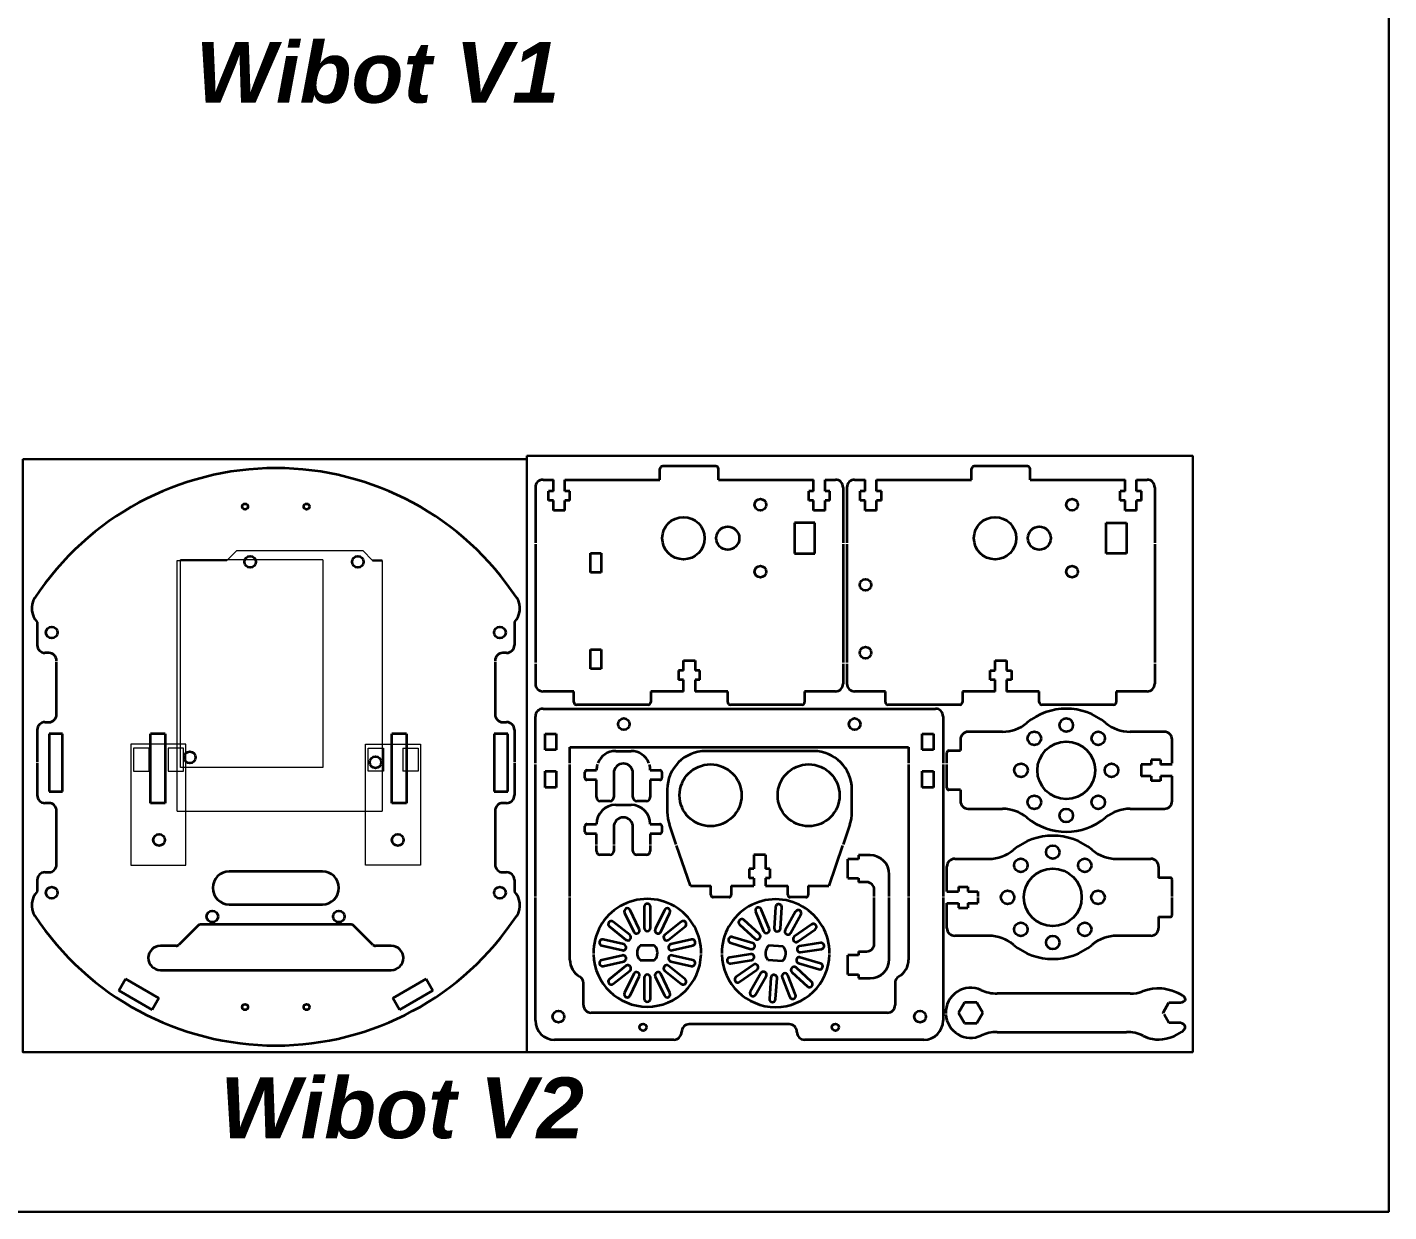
# Model space of a CAD drawing. Header units: millimetres. Extents: x -27713 to 424010, y -158792 to -4801.
# Drawn here: x -27414.4 to -27060.5, y -156915.6 to -156607.9 of the extents above; entities that cross this region are included whole.
import ezdxf

# ---------------------------------------------------------------- set-up
doc = ezdxf.new("R2010")
doc.units = ezdxf.units.MM
doc.layers.get('0').update_dxf_attribs({"lineweight": 30})
doc.layers.add('Visible (ANSI)', color=7, linetype='Continuous', lineweight=30)
doc.styles.get("Standard").update_dxf_attribs({"font": 'arial.ttf'})

msp = doc.modelspace()

# ---------------------------------------------------------------- linework, layer by layer
at = {"color": 7, "lineweight": 35, "ltscale": 0.07}
for p, q in [((-27249.92, -156725.39), (-27249.92, -156722.59)), ((-27234.72, -156725.39), (-27234.72, -156722.59)), ((-27168.92, -156725.39), (-27168.92, -156722.59)), ((-27153.72, -156725.39), (-27153.72, -156722.59)), ((-27268, -156744.51), (-27265.2, -156744.51)), ((-27265.2, -156749.51), (-27268, -156749.51)), ((-27268, -156769.51), (-27265.2, -156769.51)), ((-27265.2, -156774.51), (-27268, -156774.51)), ((-27272.32, -156783.19), (-27272.32, -156780.39)), ((-27252.32, -156780.39), (-27252.32, -156783.19)), ((-27232.32, -156783.19), (-27232.32, -156780.39)), ((-27212.32, -156780.39), (-27212.32, -156783.19)), ((-27191.32, -156783.19), (-27191.32, -156780.39)), ((-27171.32, -156780.39), (-27171.32, -156783.19)), ((-27151.32, -156783.19), (-27151.32, -156780.39)), ((-27131.32, -156780.39), (-27131.32, -156783.19)), ((-27198.32, -156823.94), (-27201.12, -156823.94)), ((-27201.12, -156828.94), (-27198.32, -156828.94)), ((-27198.32, -156848.94), (-27201.12, -156848.94)), ((-27201.12, -156853.94), (-27198.32, -156853.94))]:
    msp.add_line(p, q, dxfattribs=at)
at = {"color": 7, "lineweight": 35, "ltscale": 0.345}
for p, q in [((-27235.42, -156721.89), (-27249.22, -156721.89)), ((-27154.42, -156721.89), (-27168.22, -156721.89))]:
    msp.add_line(p, q, dxfattribs=at)
at = {"color": 7, "lineweight": 35}
for p, q in [((-27282.32, -156727.39), (-27282.32, -156741.83)), ((-27274.62, -156725.39), (-27249.92, -156725.39)), ((-27234.72, -156725.39), (-27210.02, -156725.39)), ((-27202.32, -156727.39), (-27202.32, -156741.83)), ((-27201.32, -156727.39), (-27201.32, -156741.83)), ((-27193.62, -156725.39), (-27168.92, -156725.39)), ((-27153.72, -156725.39), (-27129.02, -156725.39)), ((-27121.32, -156727.39), (-27121.32, -156741.83)), ((-27282.32, -156742.13), (-27282.32, -156772.92)), ((-27202.32, -156742.13), (-27202.32, -156772.92)), ((-27201.32, -156742.13), (-27201.32, -156772.92)), ((-27121.32, -156742.13), (-27121.32, -156772.92)), ((-27282.32, -156773.22), (-27282.32, -156778.39)), ((-27202.32, -156773.22), (-27202.32, -156778.39)), ((-27201.32, -156773.22), (-27201.32, -156778.39)), ((-27121.32, -156773.22), (-27121.32, -156778.39)), ((-27280.32, -156784.89), (-27178.32, -156784.89)), ((-27282.32, -156799.06), (-27282.32, -156786.89)), ((-27176.32, -156786.89), (-27176.32, -156799.06)), ((-27273.32, -156799.06), (-27273.32, -156794.89)), ((-27273.32, -156794.89), (-27185.32, -156794.89)), ((-27185.32, -156794.89), (-27185.32, -156799.06)), ((-27210.03, -156795.89), (-27238.03, -156795.89)), ((-27282.32, -156833.68), (-27282.32, -156799.36)), ((-27273.32, -156833.68), (-27273.32, -156799.36)), ((-27185.32, -156799.36), (-27185.32, -156833.68)), ((-27176.32, -156799.36), (-27176.32, -156833.68)), ((-27337.68, -156827.16), (-27361.88, -156827.16)), ((-27190.32, -156833.68), (-27190.32, -156827.94)), ((-27282.32, -156865.89), (-27282.32, -156833.98)), ((-27273.32, -156850.12), (-27273.32, -156833.98)), ((-27190.32, -156849.94), (-27190.32, -156833.98)), ((-27185.32, -156833.98), (-27185.32, -156850.12)), ((-27176.32, -156833.98), (-27176.32, -156865.89)), ((-27361.88, -156835.74), (-27337.68, -156835.74)), ((-27330.19, -156840.99), (-27369.36, -156840.99)), ((-27379.78, -156852.79), (-27319.78, -156852.79)), ((-27127.67, -156858.89), (-27162.29, -156858.89)), ((-27190.82, -156863.89), (-27267.82, -156863.89)), ((-27216.32, -156866.89), (-27242.32, -156866.89)), ((-27162.29, -156868.89), (-27128.66, -156868.89)), ((-27246.32, -156870.89), (-27277.32, -156870.89)), ((-27181.32, -156870.89), (-27212.32, -156870.89))]:
    msp.add_line(p, q, dxfattribs=at)
at = {"color": 7, "lineweight": 35, "ltscale": 0.0675}
for p, q in [((-27280.32, -156725.39), (-27277.62, -156725.39)), ((-27207.02, -156725.39), (-27204.32, -156725.39)), ((-27199.32, -156725.39), (-27196.62, -156725.39)), ((-27126.02, -156725.39), (-27123.32, -156725.39))]:
    msp.add_line(p, q, dxfattribs=at)
at = {"color": 7, "lineweight": 35, "ltscale": 0.03125}
for p, q in [((-27277.62, -156728.39), (-27278.87, -156728.39)), ((-27273.37, -156728.39), (-27274.62, -156728.39)), ((-27210.02, -156728.39), (-27211.27, -156728.39)), ((-27205.77, -156728.39), (-27207.02, -156728.39)), ((-27196.62, -156728.39), (-27197.87, -156728.39)), ((-27192.37, -156728.39), (-27193.62, -156728.39)), ((-27129.02, -156728.39), (-27130.27, -156728.39)), ((-27124.77, -156728.39), (-27126.02, -156728.39)), ((-27277.62, -156730.79), (-27278.87, -156730.79)), ((-27273.37, -156730.79), (-27274.62, -156730.79)), ((-27210.02, -156730.79), (-27211.27, -156730.79)), ((-27205.77, -156730.79), (-27207.02, -156730.79)), ((-27196.62, -156730.79), (-27197.87, -156730.79)), ((-27192.37, -156730.79), (-27193.62, -156730.79)), ((-27129.02, -156730.79), (-27130.27, -156730.79)), ((-27124.77, -156730.79), (-27126.02, -156730.79)), ((-27243.82, -156774.99), (-27245.07, -156774.99)), ((-27243.82, -156777.39), (-27245.07, -156777.39)), ((-27239.57, -156774.99), (-27240.82, -156774.99)), ((-27239.57, -156777.39), (-27240.82, -156777.39)), ((-27164.07, -156774.99), (-27162.82, -156774.99)), ((-27162.82, -156777.39), (-27164.07, -156777.39)), ((-27159.82, -156774.99), (-27158.57, -156774.99)), ((-27158.57, -156777.39), (-27159.82, -156777.39))]:
    msp.add_line(p, q, dxfattribs=at)
at = {"color": 7, "lineweight": 35, "ltscale": 0.060001}
for p, q in [((-27278.87, -156730.79), (-27278.87, -156728.39)), ((-27273.37, -156730.79), (-27273.37, -156728.39)), ((-27211.27, -156730.79), (-27211.27, -156728.39)), ((-27205.77, -156730.79), (-27205.77, -156728.39)), ((-27197.87, -156730.79), (-27197.87, -156728.39)), ((-27192.37, -156730.79), (-27192.37, -156728.39)), ((-27130.27, -156730.79), (-27130.27, -156728.39)), ((-27124.77, -156730.79), (-27124.77, -156728.39)), ((-27119.82, -156798.19), (-27122.22, -156798.19)), ((-27119.82, -156803.59), (-27122.22, -156803.59)), ((-27172.32, -156831.19), (-27169.92, -156831.19)), ((-27172.32, -156836.59), (-27169.92, -156836.59))]:
    msp.add_line(p, q, dxfattribs=at)
at = {"color": 7, "lineweight": 35, "ltscale": 0.075}
for p, q in [((-27277.62, -156728.39), (-27277.62, -156725.39)), ((-27274.62, -156728.39), (-27274.62, -156725.39)), ((-27210.02, -156728.39), (-27210.02, -156725.39)), ((-27207.02, -156728.39), (-27207.02, -156725.39)), ((-27196.62, -156728.39), (-27196.62, -156725.39)), ((-27193.62, -156728.39), (-27193.62, -156725.39)), ((-27129.02, -156728.39), (-27129.02, -156725.39)), ((-27126.02, -156728.39), (-27126.02, -156725.39)), ((-27274.62, -156733.39), (-27277.62, -156733.39)), ((-27207.02, -156733.39), (-27210.02, -156733.39)), ((-27193.62, -156733.39), (-27196.62, -156733.39)), ((-27126.02, -156733.39), (-27129.02, -156733.39)), ((-27243.82, -156772.39), (-27240.82, -156772.39)), ((-27162.82, -156772.39), (-27159.82, -156772.39)), ((-27243.82, -156780.39), (-27243.82, -156777.39)), ((-27240.82, -156777.39), (-27240.82, -156780.39)), ((-27162.82, -156780.39), (-27162.82, -156777.39)), ((-27159.82, -156777.39), (-27159.82, -156780.39)), ((-27174.82, -156795.79), (-27171.82, -156795.79)), ((-27124.82, -156799.39), (-27124.82, -156802.39)), ((-27116.82, -156799.39), (-27119.82, -156799.39)), ((-27116.82, -156802.39), (-27119.82, -156802.39)), ((-27171.82, -156805.99), (-27174.82, -156805.99)), ((-27222.53, -156822.89), (-27225.53, -156822.89)), ((-27195.32, -156822.94), (-27198.32, -156822.94)), ((-27411.78, -156829.39), (-27411.78, -156832.39)), ((-27287.78, -156829.39), (-27287.78, -156832.39)), ((-27117.32, -156828.79), (-27120.32, -156828.79)), ((-27175.32, -156832.39), (-27172.32, -156832.39)), ((-27167.32, -156832.39), (-27167.32, -156833.68)), ((-27167.32, -156833.98), (-27167.32, -156835.39)), ((-27175.32, -156835.39), (-27172.32, -156835.39)), ((-27120.32, -156838.99), (-27117.32, -156838.99)), ((-27198.32, -156854.94), (-27195.32, -156854.94))]:
    msp.add_line(p, q, dxfattribs=at)
at = {"color": 7, "lineweight": 35, "ltscale": 0.064999}
for p, q in [((-27277.62, -156733.39), (-27277.62, -156730.79)), ((-27274.62, -156733.39), (-27274.62, -156730.79)), ((-27210.02, -156733.39), (-27210.02, -156730.79)), ((-27207.02, -156733.39), (-27207.02, -156730.79)), ((-27196.62, -156733.39), (-27196.62, -156730.79)), ((-27193.62, -156733.39), (-27193.62, -156730.79)), ((-27129.02, -156733.39), (-27129.02, -156730.79)), ((-27126.02, -156733.39), (-27126.02, -156730.79)), ((-27122.22, -156799.39), (-27124.82, -156799.39)), ((-27122.22, -156802.39), (-27124.82, -156802.39)), ((-27169.92, -156832.39), (-27167.32, -156832.39)), ((-27169.92, -156835.39), (-27167.32, -156835.39))]:
    msp.add_line(p, q, dxfattribs=at)
at = {"color": 7, "lineweight": 35, "ltscale": 0.132922}
for p, q in [((-27209.66, -156736.62), (-27214.98, -156736.62)), ((-27133.98, -156736.62), (-27128.66, -156736.62)), ((-27214.98, -156744.57), (-27209.66, -156744.57)), ((-27128.66, -156744.57), (-27133.98, -156744.57))]:
    msp.add_line(p, q, dxfattribs=at)
at = {"color": 7, "lineweight": 35, "ltscale": 0.19882}
for p, q in [((-27214.98, -156736.62), (-27214.98, -156744.57)), ((-27209.66, -156744.57), (-27209.66, -156736.62)), ((-27133.98, -156744.57), (-27133.98, -156736.62)), ((-27128.66, -156736.62), (-27128.66, -156744.57))]:
    msp.add_line(p, q, dxfattribs=at)
at = {"color": 3, "linetype": 'Continuous', "lineweight": 15}
for p, q in [((-27374.53, -156800.18), (-27374.53, -156746.18)), ((-27337.53, -156746.18), (-27374.53, -156746.18)), ((-27362.49, -156746.35), (-27359.95, -156743.81)), ((-27359.95, -156743.81), (-27327.19, -156743.81)), ((-27337.53, -156746.18), (-27337.53, -156800.18)), ((-27327.19, -156743.81), (-27324.65, -156746.35)), ((-27375.45, -156811.49), (-27375.45, -156746.35)), ((-27375.45, -156746.35), (-27362.49, -156746.35)), ((-27322.11, -156746.35), (-27322.11, -156811.49)), ((-27382.78, -156795.14), (-27382.78, -156801.14)), ((-27377.78, -156795.14), (-27377.78, -156801.14)), ((-27321.78, -156795.14), (-27321.78, -156801.14)), ((-27316.78, -156795.14), (-27316.78, -156801.14)), ((-27377.78, -156801.14), (-27373.78, -156801.14)), ((-27337.53, -156800.18), (-27374.53, -156800.18)), ((-27321.78, -156801.14), (-27325.78, -156801.14)), ((-27375.45, -156811.49), (-27322.11, -156811.49))]:
    msp.add_line(p, q, dxfattribs=at)
at = {"color": 7, "lineweight": 35, "ltscale": 0.125}
for p, q in [((-27268, -156749.51), (-27268, -156744.51)), ((-27265.2, -156744.51), (-27265.2, -156749.51)), ((-27268, -156774.51), (-27268, -156769.51)), ((-27265.2, -156769.51), (-27265.2, -156774.51)), ((-27201.12, -156828.94), (-27201.12, -156823.94)), ((-27201.12, -156853.94), (-27201.12, -156848.94))]:
    msp.add_line(p, q, dxfattribs=at)
at = {"color": 3}
msp.add_line((-27322.11, -156746.35), (-27324.65, -156746.35), dxfattribs=at)
at = {"color": 7, "lineweight": 35, "ltscale": 0.15}
for p, q in [((-27411.78, -156762.39), (-27411.78, -156768.39)), ((-27287.78, -156762.39), (-27287.78, -156768.39))]:
    msp.add_line(p, q, dxfattribs=at)
at = {"color": 7, "lineweight": 35, "ltscale": 0.025}
for p, q in [((-27408.78, -156770.39), (-27409.78, -156770.39)), ((-27289.78, -156770.39), (-27290.78, -156770.39)), ((-27409.78, -156788.39), (-27408.78, -156788.39)), ((-27290.78, -156788.39), (-27289.78, -156788.39)), ((-27408.78, -156809.39), (-27409.78, -156809.39)), ((-27289.78, -156809.39), (-27290.78, -156809.39)), ((-27198.32, -156822.94), (-27198.32, -156823.94)), ((-27409.78, -156827.39), (-27408.78, -156827.39)), ((-27290.78, -156827.39), (-27289.78, -156827.39)), ((-27198.32, -156828.94), (-27198.32, -156829.94)), ((-27198.32, -156847.94), (-27198.32, -156848.94)), ((-27198.32, -156853.94), (-27198.32, -156854.94))]:
    msp.add_line(p, q, dxfattribs=at)
at = {"color": 7, "lineweight": 35, "ltscale": 0.35}
for p, q in [((-27406.78, -156772.53), (-27406.78, -156772.39)), ((-27406.78, -156786.39), (-27406.78, -156772.83)), ((-27292.78, -156772.39), (-27292.78, -156772.53)), ((-27292.78, -156772.83), (-27292.78, -156786.39)), ((-27406.78, -156825.39), (-27406.78, -156811.39)), ((-27292.78, -156811.39), (-27292.78, -156825.39)), ((-27194.22, -156833.68), (-27194.22, -156831.94)), ((-27194.22, -156845.94), (-27194.22, -156833.98))]:
    msp.add_line(p, q, dxfattribs=at)
at = {"color": 7, "lineweight": 35, "ltscale": 0.065}
for p, q in [((-27243.82, -156774.99), (-27243.82, -156772.39)), ((-27240.82, -156772.39), (-27240.82, -156774.99)), ((-27162.82, -156774.99), (-27162.82, -156772.39)), ((-27159.82, -156772.39), (-27159.82, -156774.99))]:
    msp.add_line(p, q, dxfattribs=at)
at = {"color": 7, "lineweight": 35, "ltscale": 0.06}
for p, q in [((-27245.07, -156774.99), (-27245.07, -156777.39)), ((-27239.57, -156777.39), (-27239.57, -156774.99)), ((-27164.07, -156777.39), (-27164.07, -156774.99)), ((-27158.57, -156774.99), (-27158.57, -156777.39)), ((-27226.73, -156826.49), (-27226.73, -156828.89)), ((-27221.33, -156826.49), (-27221.33, -156828.89)), ((-27236.68, -156833.29), (-27236.68, -156830.89)), ((-27231.38, -156830.89), (-27231.38, -156833.29)), ((-27216.68, -156833.29), (-27216.68, -156830.89)), ((-27211.38, -156830.89), (-27211.38, -156833.29))]:
    msp.add_line(p, q, dxfattribs=at)
at = {"color": 7, "lineweight": 35, "ltscale": 0.2}
for p, q in [((-27272.32, -156780.39), (-27280.32, -156780.39)), ((-27204.32, -156780.39), (-27212.32, -156780.39)), ((-27191.32, -156780.39), (-27199.32, -156780.39)), ((-27123.32, -156780.39), (-27131.32, -156780.39))]:
    msp.add_line(p, q, dxfattribs=at)
at = {"color": 7, "lineweight": 35, "ltscale": 0.2125}
for p, q in [((-27243.82, -156780.39), (-27252.32, -156780.39)), ((-27232.32, -156780.39), (-27240.82, -156780.39)), ((-27162.82, -156780.39), (-27171.32, -156780.39)), ((-27151.32, -156780.39), (-27159.82, -156780.39))]:
    msp.add_line(p, q, dxfattribs=at)
at = {"color": 7, "lineweight": 35, "ltscale": 0.464999}
for p, q in [((-27253.02, -156783.89), (-27271.62, -156783.89)), ((-27213.02, -156783.89), (-27231.62, -156783.89)), ((-27172.02, -156783.89), (-27190.62, -156783.89)), ((-27132.02, -156783.89), (-27150.62, -156783.89))]:
    msp.add_line(p, q, dxfattribs=at)
at = {"color": 7, "lineweight": 35, "ltscale": 0.425}
for p, q in [((-27411.78, -156790.39), (-27411.78, -156798.67)), ((-27287.78, -156790.39), (-27287.78, -156798.67)), ((-27411.78, -156798.97), (-27411.78, -156807.39)), ((-27287.78, -156798.97), (-27287.78, -156807.39))]:
    msp.add_line(p, q, dxfattribs=at)
at = {"color": 7, "lineweight": 35, "ltscale": 0.0875}
for p, q in [((-27405.22, -156791.39), (-27408.72, -156791.39)), ((-27289.48, -156791.39), (-27292.98, -156791.39)), ((-27408.72, -156806.39), (-27405.22, -156806.39)), ((-27292.98, -156806.39), (-27289.48, -156806.39)), ((-27390.61, -156858.11), (-27388.86, -156855.08)), ((-27310.7, -156855.08), (-27308.95, -156858.11)), ((-27380.2, -156860.08), (-27381.95, -156863.11)), ((-27317.61, -156863.11), (-27319.36, -156860.08))]:
    msp.add_line(p, q, dxfattribs=at)
at = {"color": 7, "lineweight": 35, "ltscale": 0.375}
for p, q in [((-27408.72, -156791.39), (-27408.72, -156806.39)), ((-27405.22, -156806.39), (-27405.22, -156791.39)), ((-27292.98, -156791.39), (-27292.98, -156806.39)), ((-27289.48, -156806.39), (-27289.48, -156791.39))]:
    msp.add_line(p, q, dxfattribs=at)
at = {"color": 7, "lineweight": 35, "ltscale": 0.45}
for p, q in [((-27382.37, -156809.39), (-27382.37, -156791.39)), ((-27378.57, -156791.39), (-27378.57, -156809.39)), ((-27319.63, -156809.39), (-27319.63, -156791.39)), ((-27315.83, -156791.39), (-27315.83, -156809.39))]:
    msp.add_line(p, q, dxfattribs=at)
at = {"color": 7, "lineweight": 35, "ltscale": 0.095}
for p, q in [((-27378.57, -156791.39), (-27382.37, -156791.39)), ((-27315.83, -156791.39), (-27319.63, -156791.39)), ((-27378.57, -156809.39), (-27382.37, -156809.39)), ((-27315.83, -156809.39), (-27319.63, -156809.39))]:
    msp.add_line(p, q, dxfattribs=at)
at = {"color": 7, "lineweight": 35, "ltscale": 0.105}
for p, q in [((-27279.77, -156795.59), (-27279.77, -156791.39)), ((-27276.87, -156791.39), (-27276.87, -156795.59)), ((-27181.77, -156795.59), (-27181.77, -156791.39)), ((-27178.87, -156791.39), (-27178.87, -156795.59))]:
    msp.add_line(p, q, dxfattribs=at)
at = {"color": 7, "lineweight": 35, "ltscale": 0.0725}
for p, q in [((-27279.77, -156791.39), (-27276.87, -156791.39)), ((-27276.87, -156795.59), (-27279.77, -156795.59)), ((-27171.82, -156792.89), (-27171.82, -156795.79)), ((-27279.77, -156801.09), (-27276.87, -156801.09)), ((-27276.87, -156805.39), (-27279.77, -156805.39)), ((-27171.82, -156805.99), (-27171.82, -156808.89)), ((-27120.32, -156825.89), (-27120.32, -156828.79)), ((-27120.32, -156838.99), (-27120.32, -156841.89))]:
    msp.add_line(p, q, dxfattribs=at)
at = {"color": 7, "lineweight": 35, "ltscale": 0.072501}
for p, q in [((-27181.77, -156791.39), (-27178.87, -156791.39)), ((-27178.87, -156795.59), (-27181.77, -156795.59)), ((-27181.77, -156801.09), (-27178.87, -156801.09)), ((-27178.87, -156805.39), (-27181.77, -156805.39))]:
    msp.add_line(p, q, dxfattribs=at)
at = {"color": 7, "lineweight": 35, "ltscale": 0.222169}
for p, q in [((-27160.93, -156790.89), (-27169.82, -156790.89)), ((-27169.82, -156810.89), (-27160.93, -156810.89)), ((-27173.32, -156823.89), (-27164.43, -156823.89)), ((-27164.43, -156843.89), (-27173.32, -156843.89))]:
    msp.add_line(p, q, dxfattribs=at)
at = {"color": 7, "lineweight": 35, "ltscale": 0.222168}
for p, q in [((-27118.82, -156790.89), (-27127.71, -156790.89)), ((-27127.71, -156810.89), (-27118.82, -156810.89)), ((-27131.21, -156823.89), (-27122.32, -156823.89)), ((-27122.32, -156843.89), (-27131.21, -156843.89))]:
    msp.add_line(p, q, dxfattribs=at)
at = {"color": 7, "lineweight": 35, "ltscale": 0.1625}
for p, q in [((-27116.82, -156799.06), (-27116.82, -156792.89)), ((-27116.82, -156799.39), (-27116.82, -156799.36)), ((-27116.82, -156808.89), (-27116.82, -156802.39)), ((-27175.32, -156832.39), (-27175.32, -156825.89)), ((-27175.32, -156841.89), (-27175.32, -156835.39))]:
    msp.add_line(p, q, dxfattribs=at)
at = {"color": 7, "lineweight": 35, "ltscale": 0.1}
for p, q in [((-27261.44, -156795.89), (-27257.44, -156795.89)), ((-27261.44, -156809.89), (-27257.44, -156809.89))]:
    msp.add_line(p, q, dxfattribs=at)
at = {"color": 7, "lineweight": 35, "ltscale": 0.23}
for p, q in [((-27175.32, -156799.06), (-27175.32, -156796.29)), ((-27175.32, -156805.49), (-27175.32, -156799.36)), ((-27116.82, -156833.68), (-27116.82, -156829.29)), ((-27116.82, -156838.49), (-27116.82, -156833.98))]:
    msp.add_line(p, q, dxfattribs=at)
at = {"color": 7, "lineweight": 35, "ltscale": 0.03}
for p, q in [((-27122.22, -156798.19), (-27122.22, -156799.39)), ((-27119.82, -156798.19), (-27119.82, -156799.39)), ((-27122.22, -156802.39), (-27122.22, -156803.59)), ((-27119.82, -156802.39), (-27119.82, -156803.59)), ((-27225.53, -156826.49), (-27226.73, -156826.49)), ((-27221.33, -156826.49), (-27222.53, -156826.49)), ((-27225.53, -156828.89), (-27226.73, -156828.89)), ((-27221.33, -156828.89), (-27222.53, -156828.89)), ((-27172.32, -156831.19), (-27172.32, -156832.39)), ((-27169.92, -156831.19), (-27169.92, -156832.39)), ((-27172.32, -156835.39), (-27172.32, -156836.59)), ((-27169.92, -156835.39), (-27169.92, -156836.59))]:
    msp.add_line(p, q, dxfattribs=at)
at = {"color": 7, "lineweight": 35, "ltscale": 0.1075}
for p, q in [((-27279.77, -156805.39), (-27279.77, -156801.09)), ((-27276.87, -156801.09), (-27276.87, -156805.39)), ((-27181.77, -156805.39), (-27181.77, -156801.09)), ((-27178.87, -156801.09), (-27178.87, -156805.39))]:
    msp.add_line(p, q, dxfattribs=at)
at = {"color": 7, "lineweight": 35, "ltscale": 0.0375}
for p, q in [((-27269.44, -156802.89), (-27269.44, -156801.39)), ((-27249.44, -156801.39), (-27249.44, -156802.89)), ((-27269.44, -156816.89), (-27269.44, -156815.39)), ((-27249.44, -156815.39), (-27249.44, -156816.89))]:
    msp.add_line(p, q, dxfattribs=at)
at = {"color": 7, "lineweight": 35, "ltscale": 0.0625}
for p, q in [((-27268.94, -156800.89), (-27266.44, -156800.89)), ((-27252.44, -156800.89), (-27249.94, -156800.89)), ((-27266.44, -156803.39), (-27268.94, -156803.39)), ((-27249.94, -156803.39), (-27252.44, -156803.39)), ((-27262.94, -156808.89), (-27265.44, -156808.89)), ((-27253.44, -156808.89), (-27255.94, -156808.89)), ((-27268.94, -156814.89), (-27266.44, -156814.89)), ((-27252.44, -156814.89), (-27249.94, -156814.89)), ((-27266.44, -156817.39), (-27268.94, -156817.39)), ((-27249.94, -156817.39), (-27252.44, -156817.39)), ((-27262.94, -156822.89), (-27265.44, -156822.89)), ((-27253.44, -156822.89), (-27255.94, -156822.89))]:
    msp.add_line(p, q, dxfattribs=at)
at = {"color": 7, "lineweight": 35, "ltscale": 0.15625}
for p, q in [((-27261.94, -156801.64), (-27261.94, -156807.89)), ((-27256.94, -156807.89), (-27256.94, -156801.64)), ((-27261.94, -156815.64), (-27261.94, -156820.17)), ((-27256.94, -156821.89), (-27256.94, -156815.64)), ((-27261.94, -156820.47), (-27261.94, -156821.89))]:
    msp.add_line(p, q, dxfattribs=at)
at = {"color": 7, "lineweight": 35, "ltscale": 0.1125}
for p, q in [((-27266.44, -156807.89), (-27266.44, -156803.39)), ((-27252.44, -156803.39), (-27252.44, -156807.89)), ((-27266.44, -156820.17), (-27266.44, -156817.39)), ((-27266.44, -156821.89), (-27266.44, -156820.47)), ((-27252.44, -156817.39), (-27252.44, -156820.17)), ((-27252.44, -156820.47), (-27252.44, -156821.89))]:
    msp.add_line(p, q, dxfattribs=at)
at = {"color": 7, "lineweight": 35, "ltscale": 0.145833}
for p, q in [((-27248.03, -156805.89), (-27248.03, -156811.73)), ((-27200.03, -156811.73), (-27200.03, -156805.89))]:
    msp.add_line(p, q, dxfattribs=at)
at = {"color": 7, "lineweight": 35, "ltscale": 0.420833}
for p, q in [((-27245.71, -156820.17), (-27247.49, -156814.97)), ((-27200.57, -156814.97), (-27202.35, -156820.17)), ((-27242.03, -156830.89), (-27245.61, -156820.47)), ((-27202.46, -156820.47), (-27206.03, -156830.89))]:
    msp.add_line(p, q, dxfattribs=at)
at = {"color": 7, "lineweight": 35, "ltscale": 0.09}
for p, q in [((-27225.53, -156822.89), (-27225.53, -156826.49)), ((-27222.53, -156822.89), (-27222.53, -156826.49))]:
    msp.add_line(p, q, dxfattribs=at)
at = {"color": 7, "lineweight": 35, "ltscale": 0.133749}
msp.add_line((-27242.03, -156830.89), (-27236.68, -156830.89), dxfattribs=at)
at = {"color": 7, "lineweight": 35, "ltscale": 0.14625}
msp.add_line((-27231.38, -156830.89), (-27225.53, -156830.89), dxfattribs=at)
at = {"color": 7, "lineweight": 35, "ltscale": 0.05}
for p, q in [((-27225.53, -156828.89), (-27225.53, -156830.89)), ((-27222.53, -156828.89), (-27222.53, -156830.89))]:
    msp.add_line(p, q, dxfattribs=at)
at = {"color": 7, "lineweight": 35, "ltscale": 0.146249}
msp.add_line((-27222.53, -156830.89), (-27216.68, -156830.89), dxfattribs=at)
at = {"color": 7, "lineweight": 35, "ltscale": 0.13375}
msp.add_line((-27211.38, -156830.89), (-27206.03, -156830.89), dxfattribs=at)
at = {"color": 7, "lineweight": 35, "ltscale": 0.0525}
for p, q in [((-27196.22, -156829.94), (-27198.32, -156829.94)), ((-27198.32, -156847.94), (-27196.22, -156847.94))]:
    msp.add_line(p, q, dxfattribs=at)
at = {"color": 7, "lineweight": 35, "ltscale": 0.1025}
for p, q in [((-27231.98, -156833.89), (-27236.08, -156833.89)), ((-27211.98, -156833.89), (-27216.08, -156833.89))]:
    msp.add_line(p, q, dxfattribs=at)
at = {"color": 7, "lineweight": 35, "ltscale": 0.1375}
for p, q in [((-27259.13, -156837.89), (-27256.75, -156842.85)), ((-27255.3, -156842.15), (-27257.69, -156837.2)), ((-27254.03, -156836.36), (-27254.03, -156841.86)), ((-27252.43, -156841.86), (-27252.43, -156836.36)), ((-27248.76, -156837.2), (-27251.15, -156842.15)), ((-27249.71, -156842.85), (-27247.32, -156837.89)), ((-27214.67, -156837.61), (-27217.38, -156842.4)), ((-27263.07, -156841.49), (-27258.77, -156844.92)), ((-27257.77, -156843.67), (-27262.07, -156840.24)), ((-27244.38, -156840.24), (-27248.68, -156843.67)), ((-27247.69, -156844.92), (-27243.39, -156841.49)), ((-27229.23, -156840.94), (-27225.17, -156844.65)), ((-27224.09, -156843.47), (-27228.15, -156839.76)), ((-27215.99, -156843.19), (-27213.28, -156838.4)), ((-27259.34, -156846.1), (-27264.7, -156844.87)), ((-27241.75, -156844.87), (-27247.12, -156846.1)), ((-27225.81, -156845.79), (-27231.08, -156844.21)), ((-27214.11, -156845.39), (-27209.59, -156842.25)), ((-27265.06, -156846.43), (-27259.69, -156847.66)), ((-27246.76, -156847.66), (-27241.4, -156846.43)), ((-27226.36, -156848.63), (-27231.79, -156849.49)), ((-27231.54, -156845.74), (-27226.27, -156847.32)), ((-27208.19, -156845.74), (-27213.62, -156846.6)), ((-27213.37, -156848.18), (-27207.94, -156847.32)), ((-27264.7, -156851.75), (-27259.34, -156850.53)), ((-27258.77, -156851.71), (-27263.07, -156855.14)), ((-27243.39, -156855.14), (-27247.69, -156851.71)), ((-27247.12, -156850.53), (-27241.75, -156851.75)), ((-27231.54, -156851.07), (-27226.11, -156850.21)), ((-27225.62, -156851.43), (-27230.14, -156854.56)), ((-27210.5, -156855.87), (-27214.56, -156852.16)), ((-27213.91, -156851.02), (-27208.65, -156852.6)), ((-27208.19, -156851.07), (-27213.46, -156849.49)), ((-27262.07, -156856.39), (-27257.77, -156852.96)), ((-27256.75, -156853.78), (-27259.13, -156858.73)), ((-27257.69, -156859.43), (-27255.3, -156854.47)), ((-27254.03, -156854.76), (-27254.03, -156860.26)), ((-27252.43, -156860.26), (-27252.43, -156854.76)), ((-27251.15, -156854.47), (-27248.76, -156859.43)), ((-27247.32, -156858.73), (-27249.71, -156853.78)), ((-27248.68, -156852.96), (-27244.38, -156856.39)), ((-27229.23, -156855.88), (-27224.71, -156852.74)), ((-27223.74, -156853.62), (-27226.45, -156858.41)), ((-27225.06, -156859.2), (-27222.35, -156854.41)), ((-27221.09, -156854.79), (-27221.46, -156860.28)), ((-27219.86, -156860.38), (-27219.49, -156854.89)), ((-27214.66, -156859.19), (-27216.72, -156854.09)), ((-27215.64, -156853.34), (-27211.58, -156857.05))]:
    msp.add_line(p, q, dxfattribs=at)
at = {"color": 7, "lineweight": 35, "ltscale": 0.137501}
for p, q in [((-27225.06, -156837.62), (-27223.01, -156842.72)), ((-27210.5, -156840.94), (-27215.02, -156844.07)), ((-27259.69, -156848.97), (-27265.06, -156850.19)), ((-27241.4, -156850.19), (-27246.76, -156848.97))]:
    msp.add_line(p, q, dxfattribs=at)
at = {"color": 7, "lineweight": 35, "ltscale": 0.137499}
for p, q in [((-27221.53, -156842.12), (-27223.58, -156837.02)), ((-27219.87, -156836.43), (-27220.23, -156841.92)), ((-27218.64, -156842.02), (-27218.27, -156836.53)), ((-27218.2, -156854.69), (-27216.15, -156859.79))]:
    msp.add_line(p, q, dxfattribs=at)
at = {"color": 7, "lineweight": 35, "ltscale": 0.173744}
msp.add_line((-27370.07, -156841.28), (-27374.98, -156846.2), dxfattribs=at)
at = {"color": 7, "lineweight": 35, "ltscale": 0.173743}
msp.add_line((-27324.57, -156846.2), (-27329.48, -156841.28), dxfattribs=at)
at = {"color": 7, "lineweight": 35, "ltscale": 0.102145}
for p, q in [((-27375.69, -156846.49), (-27379.78, -156846.49)), ((-27319.78, -156846.49), (-27323.86, -156846.49))]:
    msp.add_line(p, q, dxfattribs=at)
at = {"color": 7, "lineweight": 35, "ltscale": 0.093633}
for p, q in [((-27251.35, -156846.44), (-27255.1, -156846.44)), ((-27217.87, -156846.66), (-27221.61, -156846.41)), ((-27255.1, -156850.19), (-27251.35, -156850.19)), ((-27221.86, -156850.15), (-27218.12, -156850.4))]:
    msp.add_line(p, q, dxfattribs=at)
at = {"color": 7, "lineweight": 35, "ltscale": 0.25}
for p, q in [((-27388.86, -156855.08), (-27380.2, -156860.08)), ((-27381.95, -156863.11), (-27390.61, -156858.11))]:
    msp.add_line(p, q, dxfattribs=at)
at = {"color": 7, "lineweight": 35, "ltscale": 0.250001}
for p, q in [((-27319.36, -156860.08), (-27310.7, -156855.08)), ((-27308.95, -156858.11), (-27317.61, -156863.11))]:
    msp.add_line(p, q, dxfattribs=at)
at = {"color": 7, "lineweight": 35, "ltscale": 0.142688}
for p, q in [((-27269.82, -156861.89), (-27269.82, -156856.19)), ((-27188.82, -156856.19), (-27188.82, -156861.89))]:
    msp.add_line(p, q, dxfattribs=at)
at = {"color": 7, "lineweight": 35, "ltscale": 0.07828}
for p, q in [((-27170.73, -156861.18), (-27172.3, -156863.89)), ((-27167.6, -156861.18), (-27170.73, -156861.18)), ((-27166.03, -156863.89), (-27167.6, -156861.18)), ((-27172.3, -156863.89), (-27170.73, -156866.61)), ((-27167.6, -156866.61), (-27166.03, -156863.89)), ((-27170.73, -156866.61), (-27167.6, -156866.61))]:
    msp.add_line(p, q, dxfattribs=at)
at = {"color": 7, "lineweight": 35, "ltscale": 0.07595}
for p, q in [((-27119.16, -156863.89), (-27117.65, -156861.26)), ((-27119.07, -156864.05), (-27119.16, -156863.89)), ((-27117.65, -156866.53), (-27118.9, -156864.35))]:
    msp.add_line(p, q, dxfattribs=at)
at = {"color": 7, "lineweight": 35, "ltscale": 0.075949}
for p, q in [((-27117.65, -156861.26), (-27114.61, -156861.26)), ((-27114.61, -156866.53), (-27117.65, -156866.53))]:
    msp.add_line(p, q, dxfattribs=at)
for points in [[(-27415.56, -156720.06), (-27284.52, -156720.06), (-27284.52, -156874.12), (-27415.56, -156874.12)], [(-27284.52, -156719.23), (-27111.44, -156719.23), (-27111.44, -156874.12), (-27284.52, -156874.12)]]:
    msp.add_lwpolyline(points, close=True)
at = {"color": 3, "linetype": 'Continuous', "lineweight": 15}
for points in [[(-27373.13, -156800.59), (-27373.13, -156794.14), (-27387.43, -156794.14), (-27387.43, -156825.54), (-27373.13, -156825.54), (-27373.13, -156794.14)], [(-27382.78, -156795.14), (-27386.78, -156795.14), (-27386.78, -156801.14), (-27382.78, -156801.14)], [(-27373.78, -156801.14), (-27373.78, -156795.14), (-27377.78, -156795.14)], [(-27326.43, -156800.59), (-27326.43, -156794.14), (-27312.13, -156794.14), (-27312.13, -156825.54), (-27326.43, -156825.54), (-27326.43, -156794.14)], [(-27325.78, -156801.14), (-27325.78, -156795.14), (-27321.78, -156795.14)], [(-27316.78, -156795.14), (-27312.78, -156795.14), (-27312.78, -156801.14), (-27316.78, -156801.14)]]:
    msp.add_lwpolyline(points, dxfattribs=at)
at = {"color": 7, "lineweight": 35}
for points in [[(-27114.61, -156861.26), (-27114.2, -156861.13), (-27113.84, -156860.97), (-27113.56, -156860.78), (-27113.43, -156860.63), (-27113.36, -156860.47), (-27113.38, -156860.2), (-27113.53, -156859.94), (-27113.79, -156859.66), (-27114.13, -156859.41), (-27114.52, -156859.17), (-27115.2, -156858.82), (-27115.92, -156858.51), (-27116.83, -156858.19), (-27118.21, -156857.8), (-27118.87, -156857.67), (-27119.52, -156857.59), (-27120.15, -156857.55), (-27120.77, -156857.56), (-27121.88, -156857.68), (-27123.09, -156857.95), (-27124.57, -156858.4)], [(-27124.36, -156869.87), (-27123.72, -156870.15), (-27123.08, -156870.38), (-27122.5, -156870.55), (-27121.92, -156870.69), (-27121.07, -156870.8), (-27120.21, -156870.84), (-27119.34, -156870.78), (-27118.32, -156870.61), (-27117.28, -156870.32), (-27116.25, -156869.93), (-27115.48, -156869.56), (-27114.85, -156869.22), (-27114.26, -156868.83), (-27113.97, -156868.6), (-27113.72, -156868.35), (-27113.52, -156868.09), (-27113.39, -156867.79), (-27113.39, -156867.48), (-27113.47, -156867.28), (-27113.62, -156867.1), (-27113.88, -156866.88), (-27114.22, -156866.69), (-27114.61, -156866.53)]]:
    msp.add_lwpolyline(points, dxfattribs=at)
for centre, radius in [((-27357.78, -156732.39), 0.75), ((-27341.78, -156732.39), 0.75), ((-27223.82, -156731.89), 1.5), ((-27142.82, -156731.89), 1.5), ((-27243.82, -156740.59), 5.5), ((-27162.82, -156740.59), 5.5), ((-27232.32, -156740.59), 3), ((-27151.32, -156740.59), 3), ((-27356.46, -156746.74), 1.5), ((-27328.46, -156746.74), 1.5), ((-27223.82, -156749.29), 1.5), ((-27142.82, -156749.29), 1.5), ((-27196.51, -156752.72), 1.5), ((-27408.03, -156765.09), 1.5), ((-27291.53, -156765.09), 1.5), ((-27196.51, -156770.34), 1.5), ((-27259.32, -156788.89), 1.5), ((-27199.32, -156788.89), 1.5), ((-27144.32, -156789.14), 1.75), ((-27152.63, -156792.59), 1.75), ((-27136.01, -156792.59), 1.75), ((-27144.32, -156800.89), 7.5), ((-27372.13, -156797.54), 1.5), ((-27323.87, -156798.81), 1.5), ((-27156.07, -156800.89), 1.75), ((-27132.57, -156800.89), 1.75), ((-27236.78, -156807.39), 8.05), ((-27211.28, -156807.39), 8.05), ((-27152.63, -156809.2), 1.75), ((-27136.01, -156809.2), 1.75), ((-27144.32, -156812.64), 1.75), ((-27380.12, -156818.99), 1.5), ((-27318.08, -156818.99), 1.5), ((-27147.82, -156822.14), 1.75), ((-27156.13, -156825.59), 1.75), ((-27139.51, -156825.59), 1.75), ((-27147.82, -156833.89), 7.5), ((-27408.03, -156832.69), 1.5), ((-27291.53, -156832.69), 1.5), ((-27159.57, -156833.89), 1.75), ((-27136.07, -156833.89), 1.75), ((-27366.28, -156838.89), 1.5), ((-27333.4, -156838.89), 1.5), ((-27156.13, -156842.2), 1.75), ((-27139.51, -156842.2), 1.75), ((-27147.82, -156845.64), 1.75), ((-27357.78, -156862.39), 0.75), ((-27341.78, -156862.39), 0.75), ((-27276.32, -156864.89), 1.5), ((-27182.32, -156864.89), 1.5), ((-27254.32, -156867.64), 0.9), ((-27204.32, -156867.64), 0.9)]:
    msp.add_circle(centre, radius, dxfattribs=at)
for centre, radius, start, end in [((-27349.78, -156797.39), 75, 33.3862, 146.6138), ((-27249.22, -156722.59), 0.7, 90, 180), ((-27235.42, -156722.59), 0.7, 0, 90), ((-27168.22, -156722.59), 0.7, 90, 180), ((-27154.42, -156722.59), 0.7, 360, 90), ((-27280.32, -156727.39), 2, 90, 180), ((-27204.32, -156727.39), 2, 0, 90), ((-27199.32, -156727.39), 2, 90, 180), ((-27123.32, -156727.39), 2, 0, 90), ((-27408.22, -156758.87), 5, 146.6138, 224.7425), ((-27291.33, -156758.87), 5, 315.2575, 33.3862), ((-27409.78, -156768.39), 2, 180, 270), ((-27408.78, -156772.39), 2, 0, 90), ((-27290.78, -156772.39), 2, 90, 180), ((-27289.78, -156768.39), 2, 270, 0), ((-27280.32, -156778.39), 2, 180, 270), ((-27204.32, -156778.39), 2, 270, 0), ((-27199.32, -156778.39), 2, 180, 270), ((-27123.32, -156778.39), 2, 270, 0), ((-27280.32, -156786.89), 2, 90, 180), ((-27271.62, -156783.19), 0.7, 180, 270), ((-27253.02, -156783.19), 0.7, 270, 0), ((-27231.62, -156783.19), 0.7, 180, 270), ((-27213.02, -156783.19), 0.7, 270, 0), ((-27190.62, -156783.19), 0.7, 180, 270), ((-27178.32, -156786.89), 2, 360, 90), ((-27172.02, -156783.19), 0.7, 270, 0), ((-27144.32, -156800.89), 16, 50.2849, 129.7151), ((-27150.62, -156783.19), 0.7, 180, 270), ((-27132.02, -156783.19), 0.7, 270, 0), ((-27409.78, -156790.39), 2, 90, 180), ((-27408.78, -156786.39), 2, 270, 0), ((-27290.78, -156786.39), 2, 180, 270), ((-27289.78, -156790.39), 2, 360, 90), ((-27160.93, -156780.89), 10, 270, 309.7151), ((-27127.71, -156780.89), 10, 230.2849, 270), ((-27169.82, -156792.89), 2, 90, 180), ((-27118.82, -156792.89), 2, 360, 90), ((-27261.44, -156800.89), 5, 90, 158.4345), ((-27259.44, -156801.64), 2.5, 0, 180), ((-27257.44, -156800.89), 5, 21.5655, 90), ((-27238.03, -156805.89), 10, 90, 180), ((-27210.03, -156805.89), 10, 0, 90), ((-27174.82, -156796.29), 0.5, 90, 180), ((-27268.94, -156801.39), 0.5, 90, 180), ((-27261.44, -156800.89), 5, 162.0874, 180), ((-27257.44, -156800.89), 5, 0, 17.9126), ((-27249.94, -156801.39), 0.5, 0, 90), ((-27268.94, -156802.89), 0.5, 180, 270), ((-27249.94, -156802.89), 0.5, 270, 0), ((-27174.82, -156805.49), 0.5, 180, 270), ((-27409.78, -156807.39), 2, 180, 270), ((-27408.78, -156811.39), 2, 0, 90), ((-27290.78, -156811.39), 2, 90, 180), ((-27289.78, -156807.39), 2, 270, 0), ((-27265.44, -156807.89), 1, 180, 270), ((-27261.44, -156814.89), 5, 90, 180), ((-27262.94, -156807.89), 1, 270, 0), ((-27257.44, -156814.89), 5, 0, 90), ((-27255.94, -156807.89), 1, 180, 270), ((-27253.44, -156807.89), 1, 270, 0), ((-27169.82, -156808.89), 2, 180, 270), ((-27118.82, -156808.89), 2, 270, 0), ((-27259.44, -156815.64), 2.5, 0, 180), ((-27238.03, -156811.73), 10, 180, 198.9246), ((-27210.03, -156811.73), 10, 341.0754, 0), ((-27160.93, -156820.89), 10, 50.2849, 90), ((-27144.32, -156800.89), 16, 230.2849, 309.7151), ((-27127.71, -156820.89), 10, 90, 129.7151), ((-27268.94, -156815.39), 0.5, 90, 180), ((-27268.94, -156816.89), 0.5, 180, 270), ((-27249.94, -156815.39), 0.5, 0, 90), ((-27249.94, -156816.89), 0.5, 270, 0), ((-27147.82, -156833.89), 16, 50.2849, 129.7151), ((-27265.44, -156821.89), 1, 180, 270), ((-27262.94, -156821.89), 1, 270, 0), ((-27255.94, -156821.89), 1, 180, 270), ((-27253.44, -156821.89), 1, 270, 0), ((-27195.32, -156827.94), 5, 0, 90), ((-27173.32, -156825.89), 2, 90, 180), ((-27164.43, -156813.89), 10, 270, 309.7151), ((-27131.21, -156813.89), 10, 230.2849, 270), ((-27122.32, -156825.89), 2, 0, 90), ((-27409.78, -156829.39), 2, 90, 180), ((-27408.78, -156825.39), 2, 270, 0), ((-27361.88, -156831.45), 4.29, 90, 270), ((-27337.68, -156831.45), 4.29, 270, 90), ((-27290.78, -156825.39), 2, 180, 270), ((-27289.78, -156829.39), 2, 360, 90), ((-27196.22, -156831.94), 2, 360, 90), ((-27117.32, -156829.29), 0.5, 0, 90), ((-27408.22, -156835.91), 5, 135.2575, 213.3862), ((-27291.33, -156835.91), 5, 326.6138, 44.7425), ((-27253.23, -156848.31), 14, 359.3847, 180.6153), ((-27236.08, -156833.29), 0.6, 180, 270), ((-27219.86, -156848.41), 14, 359.7644, 180.2356), ((-27231.98, -156833.29), 0.6, 270, 0), ((-27216.08, -156833.29), 0.6, 180, 270), ((-27211.98, -156833.29), 0.6, 270, 0), ((-27258.41, -156837.55), 0.8, 25.7143, 205.7143), ((-27253.23, -156836.36), 0.8, 0, 180), ((-27248.04, -156837.55), 0.8, 334.2857, 154.2857), ((-27224.32, -156837.32), 0.8, 21.8996, 201.8996), ((-27219.07, -156836.48), 0.8, 356.1853, 176.1853), ((-27213.97, -156838.01), 0.8, 330.4711, 150.4711), ((-27349.78, -156797.39), 75, 213.3862, 326.6138), ((-27369.36, -156841.99), 1, 90, 135), ((-27330.19, -156841.99), 1, 45, 90), ((-27262.57, -156840.86), 0.8, 51.4286, 231.4286), ((-27243.88, -156840.86), 0.8, 308.5714, 128.5714), ((-27228.69, -156840.35), 0.8, 47.6139, 227.6139), ((-27210.05, -156841.59), 0.8, 304.7568, 124.7568), ((-27117.32, -156838.49), 0.5, 270, 0), ((-27264.88, -156845.65), 0.8, 77.1429, 257.1429), ((-27258.27, -156844.29), 0.8, 231.4286, 51.4286), ((-27256.03, -156842.5), 0.8, 205.7143, 25.7143), ((-27253.23, -156841.86), 0.8, 180, 360), ((-27250.43, -156842.5), 0.8, 154.2857, 334.2857), ((-27248.18, -156844.29), 0.8, 128.5714, 308.5714), ((-27241.58, -156845.65), 0.8, 282.8571, 102.8571), ((-27231.31, -156844.98), 0.8, 73.3282, 253.3282), ((-27224.63, -156844.06), 0.8, 227.6139, 47.6139), ((-27222.27, -156842.42), 0.8, 201.8996, 21.8996), ((-27219.43, -156841.97), 0.8, 176.1853, 356.1853), ((-27216.68, -156842.79), 0.8, 150.4711, 330.4711), ((-27214.56, -156844.73), 0.8, 124.7568, 304.7568), ((-27173.32, -156841.89), 2, 180, 270), ((-27164.43, -156853.89), 10, 50.2849, 90), ((-27131.21, -156853.89), 10, 90, 129.7151), ((-27122.32, -156841.89), 2, 270, 0), ((-27379.78, -156849.64), 3.15, 90, 270), ((-27375.69, -156845.49), 1, 270, 315), ((-27323.86, -156845.49), 1, 225, 270), ((-27319.78, -156849.64), 3.15, 270, 90), ((-27253.23, -156848.31), 14, 181.8433, 358.1567), ((-27259.52, -156846.88), 0.8, 257.1429, 77.1429), ((-27253.23, -156848.31), 2.65, 134.9643, 225.0357), ((-27253.23, -156848.31), 2.65, 314.9643, 45.0357), ((-27246.94, -156846.88), 0.8, 102.8571, 282.8571), ((-27219.86, -156848.41), 14, 181.4635, 358.5365), ((-27226.23, -156849.42), 0.8, 279.0425, 99.0425), ((-27226.04, -156846.55), 0.8, 253.3282, 73.3282), ((-27219.86, -156848.41), 2.65, 131.1496, 221.221), ((-27219.86, -156848.41), 2.65, 311.1497, 41.221), ((-27213.49, -156847.39), 0.8, 99.0425, 279.0425), ((-27208.06, -156846.53), 0.8, 279.0425, 99.0425), ((-27196.22, -156845.94), 2, 270, 0), ((-27147.82, -156833.89), 16, 230.2849, 309.7151), ((-27268.32, -156850.12), 5, 180, 240), ((-27264.88, -156850.97), 0.8, 102.8571, 282.8571), ((-27259.52, -156849.75), 0.8, 282.8571, 102.8571), ((-27258.27, -156852.33), 0.8, 308.5714, 128.5714), ((-27248.18, -156852.33), 0.8, 51.4286, 231.4286), ((-27246.94, -156849.75), 0.8, 77.1429, 257.1429), ((-27241.58, -156850.97), 0.8, 257.1429, 77.1429), ((-27231.67, -156850.28), 0.8, 99.0425, 279.0425), ((-27225.16, -156852.08), 0.8, 304.7568, 124.7568), ((-27215.1, -156852.75), 0.8, 47.6139, 227.6139), ((-27213.68, -156850.26), 0.8, 73.3282, 253.3282), ((-27208.42, -156851.83), 0.8, 253.3282, 73.3282), ((-27195.32, -156849.94), 5, 270, 0), ((-27190.32, -156850.12), 5, 300, 0), ((-27271.82, -156856.19), 2, 0, 60), ((-27262.57, -156855.76), 0.8, 128.5714, 308.5714), ((-27256.03, -156854.12), 0.8, 334.2857, 154.2857), ((-27253.23, -156854.76), 0.8, 0, 180), ((-27250.43, -156854.12), 0.8, 25.7143, 205.7143), ((-27243.88, -156855.76), 0.8, 231.4286, 51.4286), ((-27229.68, -156855.22), 0.8, 124.7568, 304.7568), ((-27223.04, -156854.02), 0.8, 330.4711, 150.4711), ((-27220.29, -156854.84), 0.8, 356.1853, 176.1853), ((-27217.46, -156854.39), 0.8, 21.8996, 201.8996), ((-27211.04, -156856.46), 0.8, 227.6139, 47.6139), ((-27186.82, -156856.19), 2, 120, 180), ((-27258.41, -156859.08), 0.8, 154.2857, 334.2857), ((-27248.04, -156859.08), 0.8, 205.7143, 25.7143), ((-27225.75, -156858.8), 0.8, 150.4711, 330.4711), ((-27215.41, -156859.49), 0.8, 201.8996, 21.8996), ((-27169.16, -156863.89), 6.5, 65.38, 181.4086), ((-27162.29, -156848.89), 10, 245.38, 270), ((-27127.67, -156848.89), 10, 270, 288.0655), ((-27267.82, -156861.89), 2, 180, 270), ((-27253.23, -156860.26), 0.8, 180, 0), ((-27220.66, -156860.33), 0.8, 176.1853, 356.1853), ((-27190.82, -156861.89), 2, 270, 0), ((-27277.32, -156865.89), 5, 180, 270), ((-27181.32, -156865.89), 5, 270, 360), ((-27169.16, -156863.89), 6.5, 184.0562, 294.62), ((-27246.32, -156868.89), 2, 270, 0), ((-27242.32, -156868.89), 2, 90, 180), ((-27216.32, -156868.89), 2, 0, 90), ((-27212.32, -156868.89), 2, 180, 270), ((-27162.29, -156878.89), 10, 90, 114.62), ((-27128.66, -156878.89), 10, 64.4905, 90)]:
    msp.add_arc(centre, radius, start, end, dxfattribs=at)
at = {"layer": 'Visible (ANSI)'}
msp.add_lwpolyline([(-27612.39, -156422.31), (-27060.49, -156422.31), (-27060.49, -156915.58), (-27612.39, -156915.58)], close=True, dxfattribs=at)

# ---------------------------------------------------------------- texts
at = {"color": 1, "char_height": 15.8197, "attachment_point": 1}
for s, insert in [('{\\fArial|b1|i1|c0|p34;Wibot V1}', (-27370.6, -156611.66)), ('{\\fArial|b1|i1|c0|p34;Wibot V2}', (-27364.22, -156880.68))]:
    msp.add_mtext_dynamic_manual_height_columns(s, width=135.9355, gutter_width=1, heights=[0], dxfattribs=dict(at, insert=insert))

doc.saveas('drawing.dxf')
